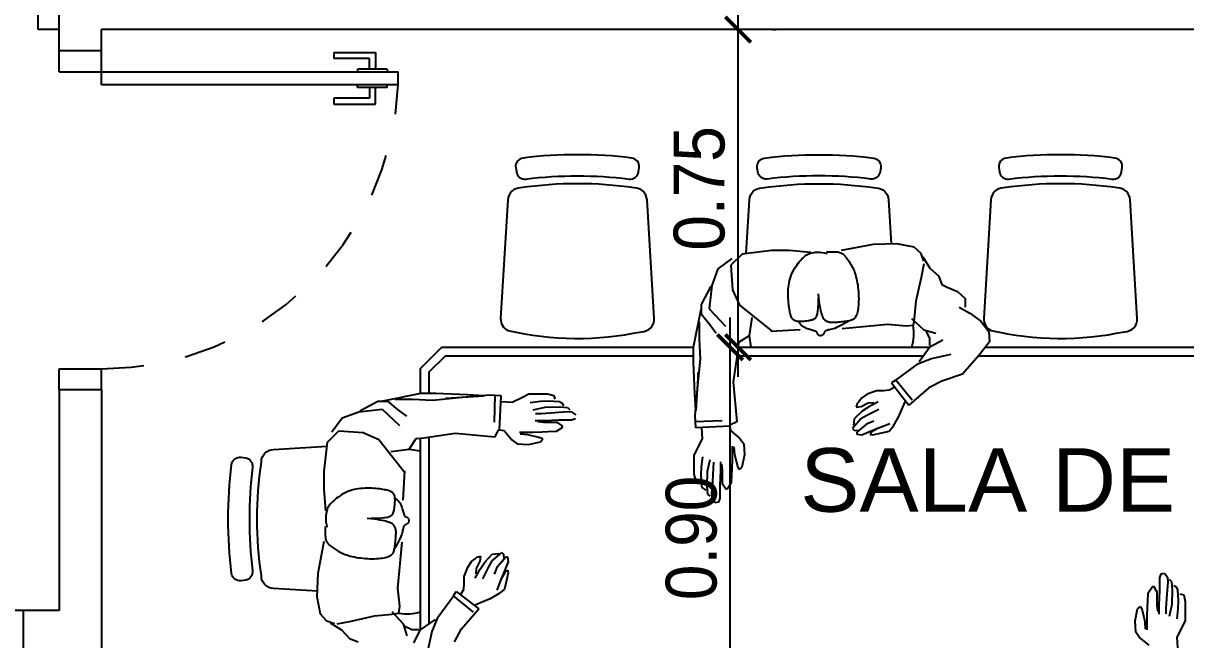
# Model space of a CAD drawing. Header units: millimetres. Extents: x 7034 to 7235, y -465 to -380.
# Drawn here: x 7111.544 to 7114.288, y -389.486 to -388.032 of the extents above; entities that cross this region are included whole.
import ezdxf

# ---------------------------------------------------------------- set-up
doc = ezdxf.new("R2010")
doc.units = ezdxf.units.MM
doc.header["$LTSCALE"] = 0.005
doc.linetypes.add('CONTINUO', pattern=[0])
doc.linetypes.add('DASHED', pattern=[19.05, 12.7, -6.35])
doc.layers.get('0').update_dxf_attribs({"linetype": 'CONTINUO'})
doc.layers.get('DEFPOINTS').update_dxf_attribs({"linetype": 'CONTINUO', "lineweight": 15})
for name, color, linetype in [('- COTAS', 12, 'Continuous'), ('ARQ-PEITORIAL', 4, 'Continuous'), ('ARQ_ESQUADRIA', 5, 'Continuous'), ('ARQ_JANELAALTA', 150, 'DASHED'), ('ARQ_MOBILIARIO 2', 252, 'Continuous'), ('ARQ_TXT_AMBIENTE', 3, 'Continuous')]:
    doc.layers.add(name, color=color, linetype=linetype)
doc.layers.add('0-LAYOUT', color=250, linetype='Continuous', lineweight=25)
doc.styles.add('ARQ', font='arial.ttf', dxfattribs={"width": 0.9})
doc.styles.get("Standard").update_dxf_attribs({"font": 'arial.ttf'})
doc.dimstyles.new('1-50', dxfattribs={"dimtxt": 0.12, "dimasz": 0.06, "dimexe": 0.09, "dimexo": 0.1, "dimgap": 0.03, "dimtad": 1, "dimzin": 0, "dimdsep": 46, "dimtxsty": 'ARQ', "dimblk": 'ARCHTICK', "dimcen": 0, "dimdle": 0.07, "dimclrd": 1, "dimclre": 1, "dimclrt": 7, "dimadec": 0, "dimazin": 0, "dimtm": 1e-09, "dimtfac": 1, "dimtofl": 0, "dimtmove": 2, "dimatfit": 3, "dimldrblk": 'ARCHTICK', "dimfxl": 1, "dimtolj": 1, "dimtzin": 0, "dimlwd": -1, "dimlwe": -1, "dimarcsym": 0})

# ---------------------------------------------------------------- blocks, each defined once
blk = doc.blocks.new('_ArchTick')
at = {"color": 0, "linetype": 'ByBlock', "const_width": 0.15}
blk.add_lwpolyline([(-0.5, -0.5), (0.5, 0.5)], dxfattribs=at)
blk = doc.blocks.new('*D201')
at = {"layer": '- COTAS', "color": 1, "transparency": 16777216}
for p, q in [((7113.2126, -389.7661), (7113.2126, -388.7261)), ((7113.2262, -388.7961), (7113.3026, -388.7961)), ((7113.1458, -389.6961), (7113.1226, -389.6961))]:
    blk.add_line(p, q, dxfattribs=at)
at = {"layer": 'DEFPOINTS', "color": 0, "transparency": 16777216}
for p in [(7113.1262, -388.7961), (7113.2126, -388.7961), (7113.2458, -389.6961)]:
    blk.add_point(p, dxfattribs=at)
at = {"layer": '- COTAS', "color": 1, "transparency": 16777216, "xscale": 0.06, "yscale": 0.06, "zscale": 0.06}
for p, rotation in [((7113.2126, -388.7961), 90), ((7113.2126, -389.6961), 270)]:
    blk.add_blockref('_ArchTick', p, dxfattribs=dict(at, rotation=rotation))
at = {"layer": '- COTAS', "color": 7, "transparency": 16777216, "insert": (7113.1214, -389.2461), "char_height": 0.12, "attachment_point": 5, "rotation": 90, "style": 'ARQ'}
blk.add_mtext('\\A1;0.90', dxfattribs=at)
blk = doc.blocks.new('*D202')
at = {"layer": '- COTAS', "color": 1, "transparency": 16777216}
for p, q in [((7113.2314, -388.8661), (7113.2314, -387.9769)), ((7113.3126, -388.0469), (7113.3214, -388.0469)), ((7113.2259, -388.7961), (7113.3214, -388.7961))]:
    blk.add_line(p, q, dxfattribs=at)
at = {"layer": 'DEFPOINTS', "color": 0, "transparency": 16777216}
for p in [(7113.2126, -388.0469), (7113.2314, -388.0469), (7113.1259, -388.7961)]:
    blk.add_point(p, dxfattribs=at)
at = {"layer": '- COTAS', "color": 1, "transparency": 16777216, "xscale": 0.06, "yscale": 0.06, "zscale": 0.06}
for p, rotation in [((7113.2314, -388.0469), 90), ((7113.2314, -388.7961), 270)]:
    blk.add_blockref('_ArchTick', p, dxfattribs=dict(at, rotation=rotation))
at = {"layer": '- COTAS', "color": 7, "transparency": 16777216, "insert": (7113.1401, -388.4215), "char_height": 0.12, "attachment_point": 5, "rotation": 90, "style": 'ARQ'}
blk.add_mtext('\\A1;0.75', dxfattribs=at)
blk = doc.blocks.new('A$C133811AD')
at = {"layer": 'ARQ_ESQUADRIA'}
for p, q in [((0.7313, 1.4007), (0.7013, 1.4007)), ((0.7013, 0.7007), (0.7013, 1.4007)), ((0.7313, 1.4007), (0.7313, 0.7007)), ((0.6943, 1.3747), (0.6943, 1.3047)), ((0.6943, 1.3747), (0.7013, 1.3747)), ((0.7383, 1.3747), (0.7313, 1.3747)), ((0.7383, 1.3747), (0.7383, 1.3047)), ((0.6553, 1.3467), (0.6943, 1.3467)), ((0.6553, 1.2487), (0.6553, 1.3467)), ((0.7773, 1.3467), (0.7383, 1.3467)), ((0.7773, 1.2487), (0.7773, 1.3467)), ((0.6943, 1.3327), (0.6693, 1.3327)), ((0.6693, 1.3327), (0.6693, 1.2627)), ((0.7383, 1.3327), (0.7633, 1.3327)), ((0.7633, 1.3327), (0.7633, 1.2627)), ((0.6943, 1.3047), (0.7013, 1.3047)), ((0.7383, 1.3047), (0.7313, 1.3047)), ((0.6693, 1.2627), (0.6693, 1.2627)), ((0.6693, 1.2627), (0.6693, 1.2487)), ((0.7633, 1.2627), (0.7633, 1.2487)), ((0.7633, 1.2627), (0.7633, 1.2627)), ((0.6553, 1.2487), (0.6693, 1.2487)), ((0.7633, 1.2487), (0.7773, 1.2487)), ((0.7013, 0.7007), (0.6513, 0.7007)), ((0.7013, 0.6007), (0.7013, 0.7007)), ((0.7313, 0.7007), (0.7013, 0.7007)), ((1.4013, 0.6007), (1.4013, 0.7007)), ((1.4513, 0.7007), (1.4013, 0.7007)), ((0.7013, 0.6007), (0.6513, 0.6007)), ((1.4513, 0.6007), (1.4013, 0.6007))]:
    blk.add_line(p, q, dxfattribs=at)
at = {"layer": 'ARQ_JANELAALTA'}
blk.add_arc((0.7007, 0.7007), 0.7007, 0, 87.4911, dxfattribs=at)

msp = doc.modelspace()

# ---------------------------------------------------------------- linework, layer by layer
at = {"layer": '0-LAYOUT', "linetype": 'ByBlock'}
for points in [[(7112.8522, -388.3919, -0.030867), (7112.9741, -388.3994, 0.408428), (7112.9964, -388.3824), (7112.9978, -388.3725, 0.419966), (7112.9805, -388.3498, 0.030916), (7112.8522, -388.3419, 0.030916), (7112.7239, -388.3498, 0.419966), (7112.7065, -388.3725), (7112.708, -388.3824, 0.408428), (7112.7302, -388.3994, -0.030867)], [(7113.4222, -388.3919, 0.030867), (7113.3003, -388.3994, -0.408428), (7113.278, -388.3824), (7113.2766, -388.3725, -0.419966), (7113.2939, -388.3498, -0.030916), (7113.4222, -388.3419, -0.030916), (7113.5506, -388.3498, -0.419966), (7113.5679, -388.3725), (7113.5665, -388.3824, -0.408428), (7113.5442, -388.3994, 0.030867)], [(7113.9923, -388.3919, -0.030867), (7114.1143, -388.3994, 0.408428), (7114.1365, -388.3824), (7114.138, -388.3725, 0.419966), (7114.1206, -388.3498, 0.030916), (7113.9923, -388.3419, 0.030916), (7113.864, -388.3498, 0.419966), (7113.8467, -388.3725), (7113.8481, -388.3824, 0.408428), (7113.8704, -388.3994, -0.030867)], [(7112.7179, -388.4201, 0.399285), (7112.688, -388.4486), (7112.671, -388.728, 0.305593), (7112.6883, -388.7567, 0.109362), (7113.0033, -388.7595, 0.429301), (7113.0333, -388.728), (7113.0164, -388.4486, 0.399285), (7112.9864, -388.4201, 0.071734)], [(7113.8581, -388.4201, 0.399285), (7113.8281, -388.4486), (7113.8112, -388.728, 0.305593), (7113.8285, -388.7567, 0.109362), (7114.1435, -388.7595, 0.429301), (7114.1735, -388.728), (7114.1565, -388.4486, 0.399285), (7114.1266, -388.4201, 0.071734)], [(7112.078, -389.2014, 0.030867), (7112.0855, -389.3233, -0.408428), (7112.0685, -389.3456), (7112.0586, -389.347, -0.419966), (7112.0359, -389.3297, -0.030916), (7112.028, -389.2014, -0.030916), (7112.0359, -389.0731, -0.419966), (7112.0586, -389.0557), (7112.0685, -389.0572, -0.408428), (7112.0855, -389.0794, 0.030867)]]:
    msp.add_lwpolyline(points, format="xyb", close=True, dxfattribs=at)
for points in [[(7113.2504, -388.5753), (7113.258, -388.4486, -0.399285), (7113.288, -388.4201, -0.071734), (7113.5565, -388.4201, -0.399285), (7113.5865, -388.4486), (7113.5928, -388.5526)], [(7112.2387, -389.3719), (7112.1347, -389.3656, -0.399285), (7112.1062, -389.3356, -0.071734), (7112.1062, -389.0671, -0.399285), (7112.1347, -389.0372), (7112.2614, -389.0295)]]:
    msp.add_lwpolyline(points, format="xyb", dxfattribs=at)
for points in [[(7112.4822, -388.9056), (7112.4822, -388.8461), (7112.5322, -388.7961), (7113.1265, -388.7961)], [(7112.5024, -388.9053), (7112.5022, -388.8544), (7112.5405, -388.8161), (7113.1262, -388.8161)], [(7113.2288, -388.8161), (7113.6693, -388.8161)], [(7113.2314, -388.7961), (7113.6834, -388.7961)], [(7113.7989, -388.8161), (7114.9241, -388.8161)], [(7113.815, -388.7961), (7114.9157, -388.7961)], [(7112.5022, -389.4485), (7112.5022, -389.0079)], [(7112.4822, -389.4625), (7112.4822, -389.0105)]]:
    msp.add_lwpolyline(points, dxfattribs=at)
at = {"layer": 'ARQ-PEITORIAL'}
for p, q in [((7111.6293, -388.0969), (7111.6293, -387.9469)), ((7115.4993, -388.0469), (7111.7293, -388.0469)), ((7111.7293, -388.0969), (7111.7293, -388.0469)), ((7111.7293, -388.0969), (7111.6293, -388.0969)), ((7111.6293, -388.8969), (7111.6293, -389.4169)), ((7111.7293, -388.8969), (7111.6293, -388.8969)), ((7111.7293, -388.8969), (7111.7293, -390.5469)), ((7111.6293, -389.4169), (7111.4943, -389.4169)), ((7111.6293, -389.4169), (7111.5443, -389.4169)), ((7111.5443, -389.4169), (7111.5443, -389.5169))]:
    msp.add_line(p, q, dxfattribs=at)
at = {"layer": 'ARQ_MOBILIARIO 2', "linetype": 'Continuous'}
for p, q in [((7113.3105, -388.5682), (7113.241, -388.5764)), ((7113.3516, -388.5682), (7113.3105, -388.5682)), ((7113.4027, -388.5725), (7113.3516, -388.5682)), ((7113.5503, -388.5541), (7113.4746, -388.5683)), ((7113.6059, -388.5521), (7113.5503, -388.5541)), ((7113.6467, -388.5601), (7113.6059, -388.5521)), ((7113.6633, -388.5747), (7113.6467, -388.5601)), ((7113.2165, -388.5866), (7113.1837, -388.6112)), ((7113.241, -388.5764), (7113.2144, -388.6029)), ((7113.3734, -388.5978), (7113.3764, -388.5942)), ((7113.3764, -388.5942), (7113.3793, -388.5908)), ((7113.3793, -388.5908), (7113.3821, -388.5878)), ((7113.3821, -388.5878), (7113.3846, -388.5852)), ((7113.3846, -388.5852), (7113.387, -388.5829)), ((7113.387, -388.5829), (7113.3894, -388.5809)), ((7113.3894, -388.5809), (7113.3917, -388.5792)), ((7113.3917, -388.5792), (7113.3941, -388.5778)), ((7113.3941, -388.5778), (7113.3967, -388.5765)), ((7113.3967, -388.5765), (7113.3995, -388.5754)), ((7113.3995, -388.5754), (7113.4025, -388.5744)), ((7113.4025, -388.5744), (7113.406, -388.5735)), ((7113.406, -388.5735), (7113.4098, -388.5728)), ((7113.4098, -388.5728), (7113.414, -388.5722)), ((7113.414, -388.5722), (7113.4186, -388.572)), ((7113.4186, -388.572), (7113.4237, -388.5721)), ((7113.4237, -388.5721), (7113.4291, -388.5726)), ((7113.4291, -388.5726), (7113.4351, -388.5735)), ((7113.4351, -388.5735), (7113.4414, -388.575)), ((7113.4397, -388.571), (7113.4448, -388.571)), ((7113.4448, -388.571), (7113.4494, -388.571)), ((7113.4494, -388.571), (7113.4536, -388.571)), ((7113.4536, -388.571), (7113.4575, -388.571)), ((7113.4575, -388.571), (7113.4609, -388.5711)), ((7113.4609, -388.5711), (7113.464, -388.5713)), ((7113.464, -388.5713), (7113.4668, -388.5715)), ((7113.4668, -388.5715), (7113.4693, -388.5719)), ((7113.4693, -388.5719), (7113.4716, -388.5725)), ((7113.4716, -388.5725), (7113.4736, -388.5732)), ((7113.4736, -388.5732), (7113.4754, -388.574)), ((7113.4754, -388.574), (7113.4771, -388.575)), ((7113.4771, -388.575), (7113.4786, -388.5762)), ((7113.4786, -388.5762), (7113.4801, -388.5774)), ((7113.4801, -388.5774), (7113.4815, -388.5788)), ((7113.4815, -388.5788), (7113.4829, -388.5803)), ((7113.4829, -388.5803), (7113.4843, -388.582)), ((7113.4843, -388.582), (7113.4858, -388.5837)), ((7113.4858, -388.5837), (7113.4873, -388.5856)), ((7113.4873, -388.5856), (7113.4888, -388.5876)), ((7113.4888, -388.5876), (7113.4903, -388.5897)), ((7113.4903, -388.5897), (7113.4919, -388.5919)), ((7113.4919, -388.5919), (7113.4935, -388.5942)), ((7113.4935, -388.5942), (7113.495, -388.5967)), ((7113.495, -388.5967), (7113.4966, -388.5992)), ((7113.6695, -388.5929), (7113.6633, -388.5747)), ((7113.6674, -388.5829), (7113.6836, -388.6095)), ((7113.1837, -388.6112), (7113.1691, -388.6502)), ((7113.2144, -388.6029), (7113.2182, -388.6605)), ((7113.3555, -388.629), (7113.3574, -388.6242)), ((7113.3574, -388.6242), (7113.3595, -388.6194)), ((7113.3595, -388.6194), (7113.3619, -388.6148)), ((7113.3619, -388.6148), (7113.3646, -388.6103)), ((7113.3646, -388.6103), (7113.3674, -388.6059)), ((7113.3674, -388.6059), (7113.3704, -388.6018)), ((7113.3704, -388.6018), (7113.3734, -388.5978)), ((7113.4966, -388.5992), (7113.4982, -388.6018)), ((7113.4982, -388.6018), (7113.4997, -388.6046)), ((7113.4997, -388.6046), (7113.5013, -388.6076)), ((7113.5013, -388.6076), (7113.5028, -388.6108)), ((7113.5028, -388.6108), (7113.5043, -388.6141)), ((7113.5043, -388.6141), (7113.5057, -388.6177)), ((7113.5057, -388.6177), (7113.5071, -388.6216)), ((7113.5071, -388.6216), (7113.5084, -388.6257)), ((7113.6695, -388.5992), (7113.6632, -388.632)), ((7113.6836, -388.6095), (7113.704, -388.628)), ((7113.1691, -388.6502), (7113.1629, -388.7055)), ((7113.3503, -388.6542), (7113.3509, -388.649)), ((7113.3509, -388.649), (7113.3517, -388.6439)), ((7113.3517, -388.6439), (7113.3527, -388.6389)), ((7113.3527, -388.6389), (7113.354, -388.6339)), ((7113.354, -388.6339), (7113.3555, -388.629)), ((7113.5084, -388.6257), (7113.5096, -388.6301)), ((7113.5096, -388.6301), (7113.5107, -388.6348)), ((7113.5107, -388.6348), (7113.5118, -388.6396)), ((7113.5118, -388.6396), (7113.5127, -388.6446)), ((7113.5127, -388.6446), (7113.5136, -388.6497)), ((7113.5136, -388.6497), (7113.5143, -388.655)), ((7113.6632, -388.632), (7113.6507, -388.6873)), ((7113.704, -388.628), (7113.7123, -388.6485)), ((7113.7123, -388.6485), (7113.7247, -388.6545)), ((7113.1671, -388.6522), (7113.1446, -388.6952)), ((7113.2182, -388.6605), (7113.2347, -388.6973)), ((7113.3496, -388.6701), (7113.3497, -388.6648)), ((7113.3497, -388.6754), (7113.3496, -388.6701)), ((7113.3497, -388.6648), (7113.3499, -388.6595)), ((7113.3499, -388.6806), (7113.3497, -388.6754)), ((7113.3499, -388.6595), (7113.3503, -388.6542)), ((7113.4206, -388.6794), (7113.4201, -388.6927)), ((7113.422, -388.6788), (7113.4213, -388.6699)), ((7113.4229, -388.6867), (7113.422, -388.6788)), ((7113.5143, -388.655), (7113.5149, -388.6603)), ((7113.5149, -388.6603), (7113.5154, -388.6657)), ((7113.5154, -388.6657), (7113.5157, -388.6711)), ((7113.5157, -388.6711), (7113.5159, -388.6765)), ((7113.5159, -388.6765), (7113.516, -388.6818)), ((7113.7247, -388.6545), (7113.7492, -388.6648)), ((7113.7492, -388.6648), (7113.7675, -388.6813)), ((7113.1265, -388.7962), (7113.1446, -388.7065)), ((7113.1446, -388.6952), (7113.1446, -388.7177)), ((7113.1629, -388.7055), (7113.2019, -388.7465)), ((7113.2347, -388.6973), (7113.3124, -388.7589)), ((7113.3502, -388.6856), (7113.3499, -388.6806)), ((7113.3506, -388.6905), (7113.3502, -388.6856)), ((7113.351, -388.6952), (7113.3506, -388.6905)), ((7113.3515, -388.6995), (7113.351, -388.6952)), ((7113.352, -388.7035), (7113.3515, -388.6995)), ((7113.3525, -388.7072), (7113.352, -388.7035)), ((7113.4194, -388.7033), (7113.4186, -388.7114)), ((7113.4201, -388.6927), (7113.4194, -388.7033)), ((7113.4237, -388.6937), (7113.4229, -388.6867)), ((7113.4247, -388.6998), (7113.4237, -388.6937)), ((7113.4257, -388.7051), (7113.4247, -388.6998)), ((7113.4267, -388.7097), (7113.4257, -388.7051)), ((7113.5145, -388.7056), (7113.5138, -388.7096)), ((7113.515, -388.7014), (7113.5145, -388.7056)), ((7113.5154, -388.6969), (7113.515, -388.7014)), ((7113.5158, -388.6921), (7113.5154, -388.6969)), ((7113.5159, -388.687), (7113.5158, -388.6921)), ((7113.516, -388.6818), (7113.5159, -388.687)), ((7113.6507, -388.6873), (7113.6466, -388.7283)), ((7113.7534, -388.7018), (7113.7779, -388.7161)), ((7113.7675, -388.6813), (7113.7675, -388.7018)), ((7113.1446, -388.7177), (7113.1649, -388.7423)), ((7113.2634, -388.7261), (7113.2572, -388.7691)), ((7113.3531, -388.7107), (7113.3525, -388.7072)), ((7113.3537, -388.7138), (7113.3531, -388.7107)), ((7113.3544, -388.7167), (7113.3537, -388.7138)), ((7113.3551, -388.7193), (7113.3544, -388.7167)), ((7113.3559, -388.7217), (7113.3551, -388.7193)), ((7113.3568, -388.7239), (7113.3559, -388.7217)), ((7113.3577, -388.726), (7113.3568, -388.7239)), ((7113.3587, -388.7278), (7113.3577, -388.726)), ((7113.3599, -388.7295), (7113.3587, -388.7278)), ((7113.3612, -388.731), (7113.3599, -388.7295)), ((7113.3627, -388.7322), (7113.3612, -388.731)), ((7113.3644, -388.7333), (7113.3627, -388.7322)), ((7113.3664, -388.7342), (7113.3644, -388.7333)), ((7113.3687, -388.7348), (7113.3664, -388.7342)), ((7113.3961, -388.7342), (7113.3931, -388.7345)), ((7113.3989, -388.7337), (7113.3961, -388.7342)), ((7113.4016, -388.7333), (7113.3989, -388.7337)), ((7113.4041, -388.7327), (7113.4016, -388.7333)), ((7113.4064, -388.732), (7113.4041, -388.7327)), ((7113.4086, -388.7311), (7113.4064, -388.732)), ((7113.4105, -388.7301), (7113.4086, -388.7311)), ((7113.4123, -388.7288), (7113.4105, -388.7301)), ((7113.4139, -388.7273), (7113.4123, -388.7288)), ((7113.4153, -388.7251), (7113.4139, -388.7273)), ((7113.4166, -388.722), (7113.4153, -388.7251)), ((7113.4176, -388.7175), (7113.4166, -388.722)), ((7113.4186, -388.7114), (7113.4176, -388.7175)), ((7113.4277, -388.7137), (7113.4267, -388.7097)), ((7113.4286, -388.7171), (7113.4277, -388.7137)), ((7113.4295, -388.7201), (7113.4286, -388.7171)), ((7113.4304, -388.7226), (7113.4295, -388.7201)), ((7113.4312, -388.7247), (7113.4304, -388.7226)), ((7113.4321, -388.7266), (7113.4312, -388.7247)), ((7113.4329, -388.7281), (7113.4321, -388.7266)), ((7113.4338, -388.7295), (7113.4329, -388.7281)), ((7113.4348, -388.7307), (7113.4338, -388.7295)), ((7113.4359, -388.7318), (7113.4348, -388.7307)), ((7113.437, -388.7328), (7113.4359, -388.7318)), ((7113.4383, -388.7337), (7113.437, -388.7328)), ((7113.4396, -388.7345), (7113.4383, -388.7337)), ((7113.4945, -388.7339), (7113.4917, -388.7345)), ((7113.4969, -388.7334), (7113.4945, -388.7339)), ((7113.4991, -388.7327), (7113.4969, -388.7334)), ((7113.5011, -388.7319), (7113.4991, -388.7327)), ((7113.5029, -388.7309), (7113.5011, -388.7319)), ((7113.5046, -388.7297), (7113.5029, -388.7309)), ((7113.5061, -388.7283), (7113.5046, -388.7297)), ((7113.5075, -388.7265), (7113.5061, -388.7283)), ((7113.5087, -388.7245), (7113.5075, -388.7265)), ((7113.51, -388.7222), (7113.5087, -388.7245)), ((7113.5111, -388.7195), (7113.51, -388.7222)), ((7113.5121, -388.7165), (7113.5111, -388.7195)), ((7113.513, -388.7132), (7113.5121, -388.7165)), ((7113.5138, -388.7096), (7113.513, -388.7132)), ((7113.6404, -388.7283), (7113.6694, -388.7551)), ((7113.6466, -388.7283), (7113.6445, -388.7448)), ((7113.7779, -388.7161), (7113.8045, -388.7346)), ((7113.1404, -388.7773), (7113.1404, -388.7362)), ((7113.1649, -388.7423), (7113.1794, -388.7628)), ((7113.3781, -388.7549), (7113.3086, -388.7589)), ((7113.3712, -388.7353), (7113.3687, -388.7348)), ((7113.3741, -388.7355), (7113.3712, -388.7353)), ((7113.3771, -388.7356), (7113.3741, -388.7355)), ((7113.3771, -388.7404), (7113.3747, -388.7371)), ((7113.3802, -388.7356), (7113.3771, -388.7356)), ((7113.3797, -388.7432), (7113.3771, -388.7404)), ((7113.3822, -388.7456), (7113.3797, -388.7432)), ((7113.3835, -388.7354), (7113.3802, -388.7356)), ((7113.3848, -388.7475), (7113.3822, -388.7456)), ((7113.3867, -388.7352), (7113.3835, -388.7354)), ((7113.3874, -388.7492), (7113.3848, -388.7475)), ((7113.3899, -388.7349), (7113.3867, -388.7352)), ((7113.3901, -388.7505), (7113.3874, -388.7492)), ((7113.3931, -388.7345), (7113.3899, -388.7349)), ((7113.3927, -388.7517), (7113.3901, -388.7505)), ((7113.3954, -388.7527), (7113.3927, -388.7517)), ((7113.3981, -388.7536), (7113.3954, -388.7527)), ((7113.4007, -388.7545), (7113.3981, -388.7536)), ((7113.4032, -388.7552), (7113.4007, -388.7545)), ((7113.4057, -388.7559), (7113.4032, -388.7552)), ((7113.4079, -388.7565), (7113.4057, -388.7559)), ((7113.41, -388.7571), (7113.4079, -388.7565)), ((7113.4119, -388.7577), (7113.41, -388.7571)), ((7113.4135, -388.7582), (7113.4119, -388.7577)), ((7113.4147, -388.7587), (7113.4135, -388.7582)), ((7113.4157, -388.7592), (7113.4147, -388.7587)), ((7113.4165, -388.7596), (7113.4157, -388.7592)), ((7113.4171, -388.7601), (7113.4165, -388.7596)), ((7113.4175, -388.7607), (7113.4171, -388.7601)), ((7113.4179, -388.7612), (7113.4175, -388.7607)), ((7113.4182, -388.7619), (7113.4179, -388.7612)), ((7113.4347, -388.7614), (7113.4343, -388.7621)), ((7113.4351, -388.7607), (7113.4347, -388.7614)), ((7113.4356, -388.76), (7113.4351, -388.7607)), ((7113.4361, -388.7594), (7113.4356, -388.76)), ((7113.4366, -388.7589), (7113.4361, -388.7594)), ((7113.4372, -388.7584), (7113.4366, -388.7589)), ((7113.4378, -388.7579), (7113.4372, -388.7584)), ((7113.4384, -388.7574), (7113.4378, -388.7579)), ((7113.4392, -388.7571), (7113.4384, -388.7574)), ((7113.44, -388.7567), (7113.4392, -388.7571)), ((7113.441, -388.7353), (7113.4396, -388.7345)), ((7113.441, -388.7564), (7113.44, -388.7567)), ((7113.4425, -388.736), (7113.441, -388.7353)), ((7113.4421, -388.756), (7113.441, -388.7564)), ((7113.4435, -388.7557), (7113.4421, -388.756)), ((7113.4441, -388.7366), (7113.4425, -388.736)), ((7113.4451, -388.7553), (7113.4435, -388.7557)), ((7113.4457, -388.7371), (7113.4441, -388.7366)), ((7113.4471, -388.7548), (7113.4451, -388.7553)), ((7113.4474, -388.7375), (7113.4457, -388.7371)), ((7113.4494, -388.7543), (7113.4471, -388.7548)), ((7113.4492, -388.7378), (7113.4474, -388.7375)), ((7113.451, -388.738), (7113.4492, -388.7378)), ((7113.4522, -388.7537), (7113.4494, -388.7543)), ((7113.453, -388.7381), (7113.451, -388.738)), ((7113.4554, -388.7528), (7113.4522, -388.7537)), ((7113.4551, -388.7381), (7113.453, -388.7381)), ((7113.4573, -388.7381), (7113.4551, -388.7381)), ((7113.4593, -388.7516), (7113.4554, -388.7528)), ((7113.4597, -388.7379), (7113.4573, -388.7381)), ((7113.4639, -388.75), (7113.4593, -388.7516)), ((7113.4624, -388.7378), (7113.4597, -388.7379)), ((7113.4652, -388.7375), (7113.4624, -388.7378)), ((7113.4692, -388.7476), (7113.4639, -388.75)), ((7113.4684, -388.7373), (7113.4652, -388.7375)), ((7113.4717, -388.737), (7113.4684, -388.7373)), ((7113.4755, -388.7445), (7113.4692, -388.7476)), ((7113.4751, -388.7366), (7113.4717, -388.737)), ((7113.4786, -388.7362), (7113.4751, -388.7366)), ((7113.4827, -388.7405), (7113.4755, -388.7445)), ((7113.5851, -388.7425), (7113.4766, -388.7527)), ((7113.4821, -388.7358), (7113.4786, -388.7362)), ((7113.4855, -388.7354), (7113.4821, -388.7358)), ((7113.4911, -388.7355), (7113.4827, -388.7405)), ((7113.4887, -388.7349), (7113.4855, -388.7354)), ((7113.4917, -388.7345), (7113.4887, -388.7349)), ((7113.6283, -388.7468), (7113.5851, -388.7425)), ((7113.6445, -388.7448), (7113.6283, -388.7468)), ((7113.6694, -388.7551), (7113.698, -388.7631)), ((7113.6835, -388.7754), (7113.6752, -388.7571)), ((7113.8045, -388.7346), (7113.8228, -388.7592)), ((7113.8228, -388.7592), (7113.8248, -388.7837)), ((7113.1424, -388.8243), (7113.1404, -388.7773)), ((7113.2326, -388.7854), (7113.2305, -388.8039)), ((7113.2572, -388.7691), (7113.2326, -388.7854)), ((7113.2572, -388.7691), (7113.2616, -388.7961)), ((7113.4185, -388.7626), (7113.4182, -388.7619)), ((7113.4188, -388.7633), (7113.4185, -388.7626)), ((7113.4191, -388.7642), (7113.4188, -388.7633)), ((7113.4195, -388.765), (7113.4191, -388.7642)), ((7113.4199, -388.7658), (7113.4195, -388.765)), ((7113.4204, -388.7666), (7113.4199, -388.7658)), ((7113.421, -388.7674), (7113.4204, -388.7666)), ((7113.4217, -388.768), (7113.421, -388.7674)), ((7113.4225, -388.7685), (7113.4217, -388.768)), ((7113.4234, -388.7689), (7113.4225, -388.7685)), ((7113.4244, -388.7691), (7113.4234, -388.7689)), ((7113.4254, -388.7692), (7113.4244, -388.7691)), ((7113.4264, -388.7691), (7113.4254, -388.7692)), ((7113.4275, -388.769), (7113.4264, -388.7691)), ((7113.4285, -388.7687), (7113.4275, -388.769)), ((7113.4295, -388.7683), (7113.4285, -388.7687)), ((7113.4303, -388.7678), (7113.4295, -388.7683)), ((7113.4311, -388.7672), (7113.4303, -388.7678)), ((7113.4317, -388.7666), (7113.4311, -388.7672)), ((7113.4322, -388.7659), (7113.4317, -388.7666)), ((7113.4327, -388.7651), (7113.4322, -388.7659)), ((7113.4331, -388.7644), (7113.4327, -388.7651)), ((7113.4335, -388.7636), (7113.4331, -388.7644)), ((7113.4339, -388.7628), (7113.4335, -388.7636)), ((7113.4343, -388.7621), (7113.4339, -388.7628)), ((7113.6835, -388.7919), (7113.6835, -388.7754)), ((7113.7143, -388.7796), (7113.6835, -388.7959)), ((7113.8248, -388.7837), (7113.8003, -388.8145)), ((7113.2305, -388.8039), (7113.2201, -388.8777)), ((7113.6835, -388.7959), (7113.659, -388.8309)), ((7113.6876, -388.8227), (7113.7346, -388.8124)), ((7113.8003, -388.8145), (7113.7612, -388.8595)), ((7113.1362, -388.8859), (7113.1424, -388.8243)), ((7113.6038, -388.8741), (7113.6569, -388.8349)), ((7113.6569, -388.8349), (7113.6876, -388.8227)), ((7113.7612, -388.8595), (7113.7121, -388.876)), ((7113.1299, -388.9575), (7113.1362, -388.8859)), ((7113.2201, -388.8777), (7113.2284, -388.972)), ((7113.5884, -388.8976), (7113.5743, -388.8991)), ((7113.5995, -388.891), (7113.5884, -388.8976)), ((7113.6036, -388.8739), (7113.5933, -388.8799)), ((7113.5933, -388.8799), (7113.6344, -388.9332)), ((7113.6423, -388.921), (7113.6036, -388.8739)), ((7113.6814, -388.8922), (7113.6344, -388.9332)), ((7113.7121, -388.876), (7113.6814, -388.8922)), ((7112.3383, -388.9462), (7112.3813, -388.9237)), ((7112.3813, -388.9237), (7112.4038, -388.9237)), ((7112.4823, -388.9056), (7112.3926, -388.9237)), ((7112.4038, -388.9237), (7112.4284, -388.944)), ((7112.4634, -388.9195), (7112.4223, -388.9195)), ((7112.5104, -388.9215), (7112.4634, -388.9195)), ((7112.572, -388.9153), (7112.5104, -388.9215)), ((7112.6436, -388.909), (7112.572, -388.9153)), ((7112.6723, -388.9111), (7112.6436, -388.909)), ((7112.6561, -388.9726), (7112.6581, -388.909)), ((7112.6685, -388.9907), (7112.6723, -388.9111)), ((7112.673, -388.9243), (7112.6979, -388.9258)), ((7112.6979, -388.9258), (7112.7206, -388.9145)), ((7112.7206, -388.9145), (7112.7372, -388.9061)), ((7112.7372, -388.9061), (7112.7817, -388.9061)), ((7112.741, -388.9265), (7112.7652, -388.9234)), ((7112.7652, -388.9234), (7112.784, -388.9227)), ((7112.7817, -388.9061), (7112.7968, -388.9098)), ((7112.784, -388.9227), (7112.8097, -388.9242)), ((7112.7968, -388.9098), (7112.7991, -388.9189)), ((7112.8097, -388.9242), (7112.815, -388.9272)), ((7113.5165, -388.925), (7113.5121, -388.9287)), ((7113.5225, -388.9161), (7113.5165, -388.925)), ((7113.5358, -388.9072), (7113.5225, -388.9161)), ((7113.558, -388.8991), (7113.5358, -388.9072)), ((7113.5617, -388.9251), (7113.5402, -388.9369)), ((7113.5743, -388.8991), (7113.558, -388.8991)), ((7113.6203, -388.9376), (7113.6254, -388.9251)), ((7112.2973, -388.9628), (7112.3363, -388.9483)), ((7112.3363, -388.9483), (7112.3916, -388.942)), ((7112.3916, -388.942), (7112.4326, -388.981)), ((7112.4284, -388.944), (7112.4489, -388.9585)), ((7112.7478, -388.9439), (7112.7757, -388.9378)), ((7112.7674, -388.9529), (7112.7531, -388.9529)), ((7112.7991, -388.9507), (7112.7674, -388.9529)), ((7112.7757, -388.9378), (7112.8104, -388.937)), ((7112.8279, -388.9483), (7112.7991, -388.9507)), ((7112.8104, -388.937), (7112.8286, -388.9386)), ((7112.815, -388.9272), (7112.8195, -388.934)), ((7112.8399, -388.9491), (7112.8279, -388.9483)), ((7112.8286, -388.9386), (7112.8339, -388.9439)), ((7112.849, -388.9559), (7112.8399, -388.9491)), ((7113.524, -388.9472), (7113.5054, -388.965)), ((7113.5121, -388.9287), (7113.5099, -388.9376)), ((7113.5099, -388.9376), (7113.5217, -388.9361)), ((7113.5217, -388.9361), (7113.5387, -388.9273)), ((7113.5402, -388.9369), (7113.524, -388.9472)), ((7113.5632, -388.9428), (7113.535, -388.9569)), ((7113.5387, -388.9273), (7113.5514, -388.9265)), ((7113.6106, -388.9599), (7113.6203, -388.9376)), ((7112.2727, -388.9956), (7112.2973, -388.9628)), ((7112.7523, -388.9688), (7112.7742, -388.9688)), ((7112.7719, -388.9741), (7112.7584, -388.9718)), ((7112.7901, -388.9741), (7112.7719, -388.9741)), ((7112.7742, -388.9688), (7112.8075, -388.9672)), ((7112.8052, -388.974), (7112.7901, -388.9741)), ((7112.8181, -388.9823), (7112.8052, -388.974)), ((7112.8075, -388.9672), (7112.8384, -388.9672)), ((7112.8384, -388.9672), (7112.8475, -388.9642)), ((7113.132, -388.9862), (7113.1299, -388.9575)), ((7113.1935, -388.97), (7113.1299, -388.972)), ((7113.2284, -388.972), (7113.2121, -388.98)), ((7113.521, -388.965), (7113.5017, -388.9879)), ((7113.5054, -388.965), (7113.5039, -388.9806)), ((7113.5343, -388.9776), (7113.5113, -388.9968)), ((7113.535, -388.9569), (7113.521, -388.965)), ((7113.5521, -388.9702), (7113.5343, -388.9776)), ((7113.5898, -388.9769), (7113.561, -388.988)), ((7113.598, -388.9814), (7113.6106, -388.9599)), ((7112.2625, -389.0202), (7112.289, -388.9935)), ((7112.289, -388.9935), (7112.3466, -388.9973)), ((7112.3466, -388.9973), (7112.3834, -389.0139)), ((7112.49, -389.0097), (7112.5638, -388.9992)), ((7112.5638, -388.9992), (7112.6581, -389.0075)), ((7112.6581, -389.0075), (7112.6661, -388.9912)), ((7112.6685, -388.9907), (7112.6791, -388.9923)), ((7112.6791, -388.9923), (7112.6972, -389.0149)), ((7112.7153, -388.9967), (7112.7478, -388.9967)), ((7112.7349, -389.0028), (7112.7169, -389.0013)), ((7112.7614, -389.0088), (7112.7349, -389.0028)), ((7112.7478, -388.9967), (7112.769, -388.996)), ((7112.769, -388.996), (7112.7826, -388.9952)), ((7112.7826, -388.9952), (7112.8029, -388.9944)), ((7112.8029, -388.9944), (7112.815, -388.9862)), ((7112.815, -388.9862), (7112.8181, -388.9823)), ((7113.2116, -388.9824), (7113.132, -388.9862)), ((7113.1452, -388.9869), (7113.1467, -389.0118)), ((7113.2116, -388.9824), (7113.2131, -388.993)), ((7113.2131, -388.993), (7113.2358, -389.0111)), ((7113.5017, -388.9879), (7113.5053, -388.9916)), ((7113.5053, -388.9916), (7113.515, -388.9924)), ((7113.5113, -388.9968), (7113.5113, -389.0013)), ((7113.5113, -389.0013), (7113.5231, -389.0028)), ((7113.5231, -389.0028), (7113.5662, -388.985)), ((7113.5454, -388.9969), (7113.5432, -389.0021)), ((7113.5432, -389.0021), (7113.5491, -389.0028)), ((7113.561, -388.988), (7113.5454, -388.9969)), ((7113.5491, -389.0028), (7113.5876, -388.994)), ((7113.5876, -388.994), (7113.598, -388.9814)), ((7112.2543, -389.0896), (7112.2625, -389.0202)), ((7112.3834, -389.0139), (7112.445, -389.0916)), ((7112.4552, -389.0363), (7112.4714, -389.0117)), ((7112.4714, -389.0117), (7112.49, -389.0097)), ((7112.6972, -389.0149), (7112.71, -389.024)), ((7112.71, -389.024), (7112.7365, -389.0255)), ((7112.7365, -389.0255), (7112.7652, -389.0194)), ((7112.7705, -389.0126), (7112.7614, -389.0088)), ((7112.7652, -389.0194), (7112.7705, -389.0126)), ((7113.1353, -389.0345), (7113.127, -389.0511)), ((7113.1467, -389.0118), (7113.1353, -389.0345)), ((7113.2176, -389.0292), (7113.2176, -389.0617)), ((7113.2237, -389.0489), (7113.2222, -389.0308)), ((7113.2358, -389.0111), (7113.2448, -389.0239)), ((7113.2448, -389.0239), (7113.2463, -389.0504)), ((7112.4122, -389.0425), (7112.4552, -389.0363)), ((7112.4552, -389.0363), (7112.4822, -389.0408)), ((7113.127, -389.0511), (7113.1269, -389.0956)), ((7113.1474, -389.0549), (7113.1443, -389.0791)), ((7113.1648, -389.0617), (7113.1587, -389.0896)), ((7113.2176, -389.0617), (7113.2169, -389.0829)), ((7113.2297, -389.0753), (7113.2237, -389.0489)), ((7113.2463, -389.0504), (7113.2403, -389.0791)), ((7112.2543, -389.1307), (7112.2543, -389.0896)), ((7112.441, -389.1572), (7112.445, -389.0878)), ((7113.1443, -389.0791), (7113.1436, -389.0979)), ((7113.1587, -389.0896), (7113.1579, -389.1243)), ((7113.1716, -389.113), (7113.1737, -389.0813)), ((7113.1737, -389.0813), (7113.1738, -389.067)), ((7113.1896, -389.0881), (7113.1881, -389.1214)), ((7113.1897, -389.0662), (7113.1896, -389.0881)), ((7113.1949, -389.0858), (7113.1927, -389.0723)), ((7113.1949, -389.104), (7113.1949, -389.0858)), ((7113.2169, -389.0829), (7113.216, -389.0965)), ((7113.2335, -389.0844), (7113.2297, -389.0753)), ((7113.2403, -389.0791), (7113.2335, -389.0844)), ((7113.1269, -389.0956), (7113.1307, -389.1107)), ((7113.1307, -389.1107), (7113.1398, -389.113)), ((7113.1436, -389.0979), (7113.1451, -389.1236)), ((7113.1692, -389.1418), (7113.1716, -389.113)), ((7113.1949, -389.1191), (7113.1949, -389.104)), ((7113.2153, -389.1168), (7113.207, -389.1289)), ((7113.216, -389.0965), (7113.2153, -389.1168)), ((7112.2586, -389.1819), (7112.2543, -389.1307)), ((7112.2964, -389.1437), (7112.292, -389.1465)), ((7112.3009, -389.141), (7112.2964, -389.1437)), ((7112.3055, -389.1386), (7112.3009, -389.141)), ((7112.3103, -389.1365), (7112.3055, -389.1386)), ((7112.3151, -389.1347), (7112.3103, -389.1365)), ((7112.32, -389.1331), (7112.3151, -389.1347)), ((7112.325, -389.1319), (7112.32, -389.1331)), ((7112.33, -389.1308), (7112.325, -389.1319)), ((7112.3351, -389.13), (7112.33, -389.1308)), ((7112.3403, -389.1295), (7112.3351, -389.13)), ((7112.3456, -389.1291), (7112.3403, -389.1295)), ((7112.3509, -389.1288), (7112.3456, -389.1291)), ((7112.3562, -389.1288), (7112.3509, -389.1288)), ((7112.3615, -389.1288), (7112.3562, -389.1288)), ((7112.3667, -389.129), (7112.3615, -389.1288)), ((7112.3717, -389.1293), (7112.3667, -389.129)), ((7112.3766, -389.1297), (7112.3717, -389.1293)), ((7112.3813, -389.1301), (7112.3766, -389.1297)), ((7112.3856, -389.1306), (7112.3813, -389.1301)), ((7112.3896, -389.1311), (7112.3856, -389.1306)), ((7112.3933, -389.1316), (7112.3896, -389.1311)), ((7112.3968, -389.1322), (7112.3933, -389.1316)), ((7112.3999, -389.1328), (7112.3968, -389.1322)), ((7112.4028, -389.1335), (7112.3999, -389.1328)), ((7112.4054, -389.1342), (7112.4028, -389.1335)), ((7112.4078, -389.135), (7112.4054, -389.1342)), ((7112.41, -389.1359), (7112.4078, -389.135)), ((7112.4121, -389.1368), (7112.41, -389.1359)), ((7112.4139, -389.1378), (7112.4121, -389.1368)), ((7112.4156, -389.139), (7112.4139, -389.1378)), ((7112.4171, -389.1403), (7112.4156, -389.139)), ((7112.4183, -389.1418), (7112.4171, -389.1403)), ((7112.4194, -389.1435), (7112.4183, -389.1418)), ((7112.4203, -389.1455), (7112.4194, -389.1435)), ((7112.4209, -389.1478), (7112.4203, -389.1455)), ((7113.1451, -389.1236), (7113.1481, -389.1289)), ((7113.1481, -389.1289), (7113.1549, -389.1334)), ((7113.1579, -389.1243), (7113.1594, -389.1425)), ((7113.1594, -389.1425), (7113.1647, -389.1478)), ((7113.1699, -389.1538), (7113.1692, -389.1418)), ((7113.1881, -389.1214), (7113.1881, -389.1523)), ((7113.2032, -389.132), (7113.1949, -389.1191)), ((7113.207, -389.1289), (7113.2032, -389.132)), ((7112.2653, -389.1708), (7112.2639, -389.1732)), ((7112.267, -389.1685), (7112.2653, -389.1708)), ((7112.269, -389.1662), (7112.267, -389.1685)), ((7112.2713, -389.1637), (7112.269, -389.1662)), ((7112.2739, -389.1612), (7112.2713, -389.1637)), ((7112.2769, -389.1584), (7112.2739, -389.1612)), ((7112.2803, -389.1555), (7112.2769, -389.1584)), ((7112.2839, -389.1525), (7112.2803, -389.1555)), ((7112.2879, -389.1495), (7112.2839, -389.1525)), ((7112.292, -389.1465), (7112.2879, -389.1495)), ((7112.4203, -389.1752), (7112.4206, -389.1722)), ((7112.4206, -389.1722), (7112.421, -389.1691)), ((7112.4214, -389.1504), (7112.4209, -389.1478)), ((7112.421, -389.1691), (7112.4213, -389.1658)), ((7112.4213, -389.1658), (7112.4215, -389.1626)), ((7112.4216, -389.1532), (7112.4214, -389.1504)), ((7112.4215, -389.1626), (7112.4217, -389.1594)), ((7112.4217, -389.1562), (7112.4216, -389.1532)), ((7112.4217, -389.1594), (7112.4217, -389.1562)), ((7112.4265, -389.1563), (7112.4232, -389.1538)), ((7112.4293, -389.1588), (7112.4265, -389.1563)), ((7112.4317, -389.1614), (7112.4293, -389.1588)), ((7112.4336, -389.1639), (7112.4317, -389.1614)), ((7112.4353, -389.1666), (7112.4336, -389.1639)), ((7112.4366, -389.1692), (7112.4353, -389.1666)), ((7112.4378, -389.1719), (7112.4366, -389.1692)), ((7112.4388, -389.1745), (7112.4378, -389.1719)), ((7113.1768, -389.1629), (7113.1699, -389.1538)), ((7113.1851, -389.1614), (7113.1768, -389.1629)), ((7113.1881, -389.1523), (7113.1851, -389.1614)), ((7112.2583, -389.1931), (7112.2581, -389.1978)), ((7112.2581, -389.1978), (7112.2582, -389.2028)), ((7112.2589, -389.1889), (7112.2583, -389.1931)), ((7112.2596, -389.1851), (7112.2589, -389.1889)), ((7112.2605, -389.1817), (7112.2596, -389.1851)), ((7112.2615, -389.1786), (7112.2605, -389.1817)), ((7112.2626, -389.1758), (7112.2615, -389.1786)), ((7112.2639, -389.1732), (7112.2626, -389.1758)), ((7112.3649, -389.2012), (7112.356, -389.2005)), ((7112.3655, -389.1998), (7112.3788, -389.1992)), ((7112.3788, -389.1992), (7112.3894, -389.1985)), ((7112.3894, -389.1985), (7112.3975, -389.1977)), ((7112.3975, -389.1977), (7112.4036, -389.1968)), ((7112.4036, -389.1968), (7112.4081, -389.1957)), ((7112.4081, -389.1957), (7112.4112, -389.1944)), ((7112.4112, -389.1944), (7112.4134, -389.193)), ((7112.4134, -389.193), (7112.4149, -389.1914)), ((7112.4149, -389.1914), (7112.4162, -389.1897)), ((7112.4162, -389.1897), (7112.4172, -389.1877)), ((7112.4172, -389.1877), (7112.4181, -389.1855)), ((7112.4181, -389.1855), (7112.4188, -389.1832)), ((7112.4188, -389.1832), (7112.4194, -389.1807)), ((7112.4194, -389.1807), (7112.4198, -389.178)), ((7112.4198, -389.178), (7112.4203, -389.1752)), ((7112.4397, -389.1772), (7112.4388, -389.1745)), ((7112.4405, -389.1798), (7112.4397, -389.1772)), ((7112.4413, -389.1824), (7112.4405, -389.1798)), ((7112.442, -389.1848), (7112.4413, -389.1824)), ((7112.4426, -389.1871), (7112.442, -389.1848)), ((7112.4432, -389.1892), (7112.4426, -389.1871)), ((7112.4438, -389.191), (7112.4432, -389.1892)), ((7112.4443, -389.1926), (7112.4438, -389.191)), ((7112.4448, -389.1939), (7112.4443, -389.1926)), ((7112.4453, -389.1949), (7112.4448, -389.1939)), ((7112.4457, -389.1956), (7112.4453, -389.1949)), ((7112.4462, -389.1962), (7112.4457, -389.1956)), ((7112.4468, -389.1967), (7112.4462, -389.1962)), ((7112.4473, -389.197), (7112.4468, -389.1967)), ((7112.448, -389.1973), (7112.4473, -389.197)), ((7112.4487, -389.1976), (7112.448, -389.1973)), ((7112.4494, -389.1979), (7112.4487, -389.1976)), ((7112.4503, -389.1982), (7112.4494, -389.1979)), ((7112.4511, -389.1986), (7112.4503, -389.1982)), ((7112.4519, -389.199), (7112.4511, -389.1986)), ((7112.4527, -389.1995), (7112.4519, -389.199)), ((7112.4535, -389.2001), (7112.4527, -389.1995)), ((7112.4541, -389.2008), (7112.4535, -389.2001)), ((7112.2571, -389.2188), (7112.2571, -389.2239)), ((7112.2571, -389.2239), (7112.2571, -389.2286)), ((7112.2582, -389.2028), (7112.2587, -389.2083)), ((7112.2587, -389.2083), (7112.2596, -389.2142)), ((7112.2596, -389.2142), (7112.2611, -389.2206)), ((7112.3728, -389.202), (7112.3649, -389.2012)), ((7112.3798, -389.2029), (7112.3728, -389.202)), ((7112.3859, -389.2038), (7112.3798, -389.2029)), ((7112.3912, -389.2048), (7112.3859, -389.2038)), ((7112.3958, -389.2058), (7112.3912, -389.2048)), ((7112.3998, -389.2068), (7112.3958, -389.2058)), ((7112.4032, -389.2077), (7112.3998, -389.2068)), ((7112.4062, -389.2086), (7112.4032, -389.2077)), ((7112.4087, -389.2095), (7112.4062, -389.2086)), ((7112.4108, -389.2104), (7112.4087, -389.2095)), ((7112.4127, -389.2112), (7112.4108, -389.2104)), ((7112.4142, -389.2121), (7112.4127, -389.2112)), ((7112.4156, -389.213), (7112.4142, -389.2121)), ((7112.4168, -389.2139), (7112.4156, -389.213)), ((7112.4179, -389.215), (7112.4168, -389.2139)), ((7112.4189, -389.2161), (7112.4179, -389.215)), ((7112.4198, -389.2174), (7112.4189, -389.2161)), ((7112.4206, -389.2187), (7112.4198, -389.2174)), ((7112.4214, -389.2202), (7112.4206, -389.2187)), ((7112.4221, -389.2217), (7112.4214, -389.2202)), ((7112.4227, -389.2232), (7112.4221, -389.2217)), ((7112.4232, -389.2249), (7112.4227, -389.2232)), ((7112.4236, -389.2266), (7112.4232, -389.2249)), ((7112.4239, -389.2283), (7112.4236, -389.2266)), ((7112.4404, -389.2286), (7112.4409, -389.2262)), ((7112.4409, -389.2262), (7112.4414, -389.2243)), ((7112.4414, -389.2243), (7112.4418, -389.2226)), ((7112.4418, -389.2226), (7112.4421, -389.2212)), ((7112.4421, -389.2212), (7112.4425, -389.2201)), ((7112.4425, -389.2201), (7112.4428, -389.2191)), ((7112.4428, -389.2191), (7112.4432, -389.2183)), ((7112.4432, -389.2183), (7112.4435, -389.2176)), ((7112.4435, -389.2176), (7112.444, -389.2169)), ((7112.444, -389.2169), (7112.4445, -389.2163)), ((7112.4445, -389.2163), (7112.445, -389.2157)), ((7112.445, -389.2157), (7112.4455, -389.2152)), ((7112.4455, -389.2152), (7112.4461, -389.2147)), ((7112.4461, -389.2147), (7112.4468, -389.2142)), ((7112.4468, -389.2142), (7112.4475, -389.2138)), ((7112.4475, -389.2138), (7112.4482, -389.2134)), ((7112.4482, -389.2134), (7112.4489, -389.213)), ((7112.4489, -389.213), (7112.4497, -389.2127)), ((7112.4497, -389.2127), (7112.4505, -389.2123)), ((7112.4505, -389.2123), (7112.4512, -389.2118)), ((7112.4512, -389.2118), (7112.452, -389.2114)), ((7112.452, -389.2114), (7112.4527, -389.2108)), ((7112.4527, -389.2108), (7112.4533, -389.2102)), ((7112.4533, -389.2102), (7112.4539, -389.2094)), ((7112.4539, -389.2094), (7112.4544, -389.2086)), ((7112.4546, -389.2016), (7112.4541, -389.2008)), ((7112.4544, -389.2086), (7112.4548, -389.2076)), ((7112.455, -389.2025), (7112.4546, -389.2016)), ((7112.4548, -389.2076), (7112.4551, -389.2066)), ((7112.4552, -389.2035), (7112.455, -389.2025)), ((7112.4551, -389.2066), (7112.4552, -389.2056)), ((7112.4553, -389.2045), (7112.4552, -389.2035)), ((7112.4552, -389.2056), (7112.4553, -389.2045)), ((7112.2402, -389.3294), (7112.2544, -389.2537)), ((7112.2571, -389.2286), (7112.2571, -389.2328)), ((7112.2571, -389.2328), (7112.2571, -389.2366)), ((7112.2571, -389.2366), (7112.2572, -389.2401)), ((7112.2572, -389.2401), (7112.2574, -389.2432)), ((7112.2574, -389.2432), (7112.2576, -389.246)), ((7112.2576, -389.246), (7112.258, -389.2485)), ((7112.258, -389.2485), (7112.2586, -389.2507)), ((7112.2586, -389.2507), (7112.2593, -389.2527)), ((7112.2593, -389.2527), (7112.2601, -389.2545)), ((7112.2601, -389.2545), (7112.2611, -389.2562)), ((7112.4223, -389.2577), (7112.4227, -389.2542)), ((7112.4227, -389.2542), (7112.4231, -389.2508)), ((7112.4231, -389.2508), (7112.4234, -389.2475)), ((7112.4234, -389.2475), (7112.4236, -389.2444)), ((7112.4236, -389.2444), (7112.4239, -389.2415)), ((7112.4241, -389.2302), (7112.4239, -389.2283)), ((7112.4239, -389.2415), (7112.424, -389.2389)), ((7112.424, -389.2389), (7112.4242, -389.2364)), ((7112.4242, -389.2321), (7112.4241, -389.2302)), ((7112.4242, -389.2342), (7112.4242, -389.2321)), ((7112.4242, -389.2364), (7112.4242, -389.2342)), ((7112.4266, -389.2619), (7112.4306, -389.2546)), ((7112.4306, -389.2546), (7112.4337, -389.2483)), ((7112.4337, -389.2483), (7112.4361, -389.243)), ((7112.4361, -389.243), (7112.4377, -389.2384)), ((7112.4377, -389.2384), (7112.4389, -389.2346)), ((7112.4389, -389.2346), (7112.4398, -389.2313)), ((7112.4398, -389.2313), (7112.4404, -389.2286)), ((7112.2611, -389.2562), (7112.2623, -389.2577)), ((7112.2623, -389.2577), (7112.2635, -389.2592)), ((7112.2635, -389.2592), (7112.2649, -389.2606)), ((7112.2649, -389.2606), (7112.2664, -389.262)), ((7112.2664, -389.262), (7112.2681, -389.2635)), ((7112.2681, -389.2635), (7112.2698, -389.2649)), ((7112.2698, -389.2649), (7112.2717, -389.2664)), ((7112.2717, -389.2664), (7112.2737, -389.2679)), ((7112.2737, -389.2679), (7112.2758, -389.2695)), ((7112.2758, -389.2695), (7112.278, -389.271)), ((7112.278, -389.271), (7112.2803, -389.2726)), ((7112.2803, -389.2726), (7112.2828, -389.2742)), ((7112.2828, -389.2742), (7112.2853, -389.2757)), ((7112.2853, -389.2757), (7112.2879, -389.2773)), ((7112.2879, -389.2773), (7112.2907, -389.2789)), ((7112.2907, -389.2789), (7112.2937, -389.2804)), ((7112.2937, -389.2804), (7112.2969, -389.2819)), ((7112.2969, -389.2819), (7112.3002, -389.2834)), ((7112.4158, -389.2837), (7112.417, -389.2821)), ((7112.417, -389.2821), (7112.418, -389.2802)), ((7112.418, -389.2802), (7112.4188, -389.2783)), ((7112.4188, -389.2783), (7112.4195, -389.276)), ((7112.4195, -389.276), (7112.42, -389.2736)), ((7112.42, -389.2736), (7112.4206, -389.2709)), ((7112.4206, -389.2709), (7112.421, -389.2678)), ((7112.421, -389.2678), (7112.4215, -389.2646)), ((7112.4215, -389.2646), (7112.4219, -389.2612)), ((7112.4216, -389.2702), (7112.4266, -389.2619)), ((7112.4219, -389.2612), (7112.4223, -389.2577)), ((7112.4286, -389.3642), (7112.4388, -389.2557)), ((7112.6511, -389.3001), (7112.674, -389.2808)), ((7112.674, -389.2808), (7112.6777, -389.2845)), ((7112.3002, -389.2834), (7112.3038, -389.2848)), ((7112.3038, -389.2848), (7112.3077, -389.2862)), ((7112.3077, -389.2862), (7112.3118, -389.2875)), ((7112.3118, -389.2875), (7112.3162, -389.2887)), ((7112.3162, -389.2887), (7112.3209, -389.2899)), ((7112.3209, -389.2899), (7112.3257, -389.2909)), ((7112.3257, -389.2909), (7112.3307, -389.2919)), ((7112.3307, -389.2919), (7112.3358, -389.2927)), ((7112.3358, -389.2927), (7112.3411, -389.2934)), ((7112.3411, -389.2934), (7112.3464, -389.294)), ((7112.3464, -389.294), (7112.3518, -389.2945)), ((7112.3518, -389.2945), (7112.3572, -389.2949)), ((7112.3572, -389.2949), (7112.3626, -389.2951)), ((7112.3626, -389.2951), (7112.3679, -389.2951)), ((7112.3679, -389.2951), (7112.3731, -389.2951)), ((7112.3731, -389.2951), (7112.3782, -389.2949)), ((7112.3782, -389.2949), (7112.383, -389.2946)), ((7112.383, -389.2946), (7112.3875, -389.2941)), ((7112.3875, -389.2941), (7112.3917, -389.2936)), ((7112.3917, -389.2936), (7112.3957, -389.2929)), ((7112.3957, -389.2929), (7112.3993, -389.2921)), ((7112.3993, -389.2921), (7112.4026, -389.2912)), ((7112.4026, -389.2912), (7112.4056, -389.2902)), ((7112.4056, -389.2902), (7112.4082, -389.2891)), ((7112.4082, -389.2891), (7112.4106, -389.2879)), ((7112.4106, -389.2879), (7112.4126, -389.2866)), ((7112.4126, -389.2866), (7112.4144, -389.2852)), ((7112.4144, -389.2852), (7112.4158, -389.2837)), ((7112.5933, -389.3149), (7112.6022, -389.3016)), ((7112.6022, -389.3016), (7112.6111, -389.2956)), ((7112.6111, -389.2956), (7112.6148, -389.2912)), ((7112.6222, -389.3009), (7112.6134, -389.3178)), ((7112.6148, -389.2912), (7112.6237, -389.289)), ((7112.6237, -389.289), (7112.6222, -389.3009)), ((7112.623, -389.3194), (7112.6333, -389.3031)), ((7112.6333, -389.3031), (7112.6511, -389.2845)), ((7112.643, -389.3141), (7112.6511, -389.3001)), ((7112.6511, -389.2845), (7112.6667, -389.283)), ((7112.6637, -389.3134), (7112.6829, -389.2904)), ((7112.6889, -389.3022), (7112.6711, -389.3453)), ((7112.6777, -389.2845), (7112.6785, -389.2942)), ((7112.6829, -389.2904), (7112.6874, -389.2904)), ((7112.6874, -389.2904), (7112.6889, -389.3022)), ((7112.2382, -389.385), (7112.2402, -389.3294)), ((7112.5852, -389.3372), (7112.5933, -389.3149)), ((7112.5852, -389.3534), (7112.5852, -389.3372)), ((7112.6112, -389.3408), (7112.623, -389.3194)), ((7112.6134, -389.3178), (7112.6126, -389.3305)), ((7112.6289, -389.3423), (7112.643, -389.3141)), ((7112.6563, -389.3312), (7112.6637, -389.3134)), ((7112.6741, -389.3401), (7112.683, -389.3245)), ((7112.6889, -389.3282), (7112.6801, -389.3667)), ((7112.683, -389.3245), (7112.6882, -389.3223)), ((7112.6882, -389.3223), (7112.6889, -389.3282)), ((7114.2265, -389.3398), (7114.2295, -389.3308)), ((7114.2295, -389.3308), (7114.2378, -389.3292)), ((7114.2378, -389.3292), (7114.2446, -389.3383)), ((7112.4329, -389.4074), (7112.4286, -389.3642)), ((7112.5837, -389.3675), (7112.5852, -389.3534)), ((7112.663, -389.3689), (7112.6741, -389.3401)), ((7114.1993, -389.3753), (7114.2075, -389.3632)), ((7114.2075, -389.3632), (7114.2114, -389.3602)), ((7114.2114, -389.3602), (7114.2196, -389.3731)), ((7114.2265, -389.3708), (7114.2265, -389.3398)), ((7114.2454, -389.3504), (7114.243, -389.3791)), ((7114.2446, -389.3383), (7114.2454, -389.3504)), ((7114.2551, -389.3497), (7114.2498, -389.3444)), ((7114.2567, -389.3678), (7114.2551, -389.3497)), ((7114.2665, -389.3633), (7114.2597, -389.3587)), ((7114.2695, -389.3685), (7114.2665, -389.3633)), ((7112.2462, -389.4258), (7112.2382, -389.385)), ((7112.5602, -389.3829), (7112.521, -389.436)), ((7112.56, -389.3828), (7112.566, -389.3724)), ((7112.6071, -389.4214), (7112.56, -389.3828)), ((7112.566, -389.3724), (7112.6193, -389.4135)), ((7112.5771, -389.3787), (7112.5837, -389.3675)), ((7112.646, -389.3897), (7112.6237, -389.3994)), ((7112.6675, -389.3771), (7112.646, -389.3897)), ((7112.6801, -389.3667), (7112.6675, -389.3771)), ((7114.1985, -389.3957), (7114.1993, -389.3753)), ((7114.2196, -389.3731), (7114.2196, -389.3881)), ((7114.2196, -389.3881), (7114.2196, -389.4063)), ((7114.2249, -389.404), (7114.2265, -389.3708)), ((7114.243, -389.3791), (7114.2408, -389.4108)), ((7114.2559, -389.4025), (7114.2567, -389.3678)), ((7114.271, -389.3942), (7114.2695, -389.3685)), ((7114.2839, -389.3814), (7114.2748, -389.3791)), ((7114.2876, -389.3965), (7114.2839, -389.3814)), ((7112.4144, -389.4195), (7112.4412, -389.4485)), ((7112.4309, -389.4236), (7112.4329, -389.4074)), ((7112.5783, -389.4605), (7112.6193, -389.4135)), ((7112.6237, -389.3994), (7112.6112, -389.4045)), ((7114.1682, -389.4417), (7114.1743, -389.413)), ((7114.1743, -389.413), (7114.1811, -389.4078)), ((7114.1811, -389.4078), (7114.1849, -389.4168)), ((7114.1849, -389.4168), (7114.1909, -389.4433)), ((7114.197, -389.4304), (7114.1977, -389.4093)), ((7114.1977, -389.4093), (7114.1985, -389.3957)), ((7114.2196, -389.4063), (7114.2219, -389.4199)), ((7114.2249, -389.4259), (7114.2249, -389.404)), ((7114.2408, -389.4108), (7114.2408, -389.4252)), ((7114.2498, -389.4305), (7114.2559, -389.4025)), ((7114.2672, -389.4373), (7114.2703, -389.4131)), ((7114.2703, -389.4131), (7114.271, -389.3942)), ((7114.2876, -389.4411), (7114.2876, -389.3965)), ((7112.2608, -389.4424), (7112.2462, -389.4258)), ((7112.279, -389.4486), (7112.2608, -389.4424)), ((7112.269, -389.4465), (7112.2956, -389.4627)), ((7112.2853, -389.4486), (7112.3181, -389.4423)), ((7112.3181, -389.4423), (7112.3734, -389.4299)), ((7112.3734, -389.4299), (7112.4144, -389.4257)), ((7112.4144, -389.4257), (7112.4309, -389.4236)), ((7112.482, -389.4626), (7112.517, -389.4381)), ((7112.521, -389.436), (7112.5088, -389.4668)), ((7114.1697, -389.4682), (7114.1682, -389.4417)), ((7114.1909, -389.4433), (7114.1924, -389.4614)), ((7114.197, -389.4629), (7114.197, -389.4304)), ((7114.2792, -389.4577), (7114.2876, -389.4411)), ((7112.2956, -389.4627), (7112.3141, -389.4831)), ((7112.4412, -389.4485), (7112.4492, -389.4772)), ((7112.4615, -389.4626), (7112.4432, -389.4544)), ((7112.478, -389.4626), (7112.4615, -389.4626)), ((7112.4657, -389.4934), (7112.482, -389.4626)), ((7112.5088, -389.4668), (7112.4985, -389.5138)), ((7112.5621, -389.4913), (7112.5783, -389.4605)), ((7114.1788, -389.481), (7114.1697, -389.4682)), ((7114.2679, -389.4804), (7114.2792, -389.4577)), ((7112.3141, -389.4831), (7112.3346, -389.4914)), ((7114.2014, -389.4992), (7114.1788, -389.481)), ((7114.2694, -389.5053), (7114.2679, -389.4804))]:
    msp.add_line(p, q, dxfattribs=at)
for points in [[(7113.1379, -388.8685), (7113.137, -388.8566), (7113.1315, -388.9451), (7113.1315, -388.9451), (7113.1293, -388.9065), (7113.1275, -388.8686), (7113.1263, -388.8316), (7113.1259, -388.7961)], [(7112.5546, -388.917), (7112.5427, -388.9161), (7112.6312, -388.9106), (7112.6312, -388.9106), (7112.5926, -388.9084), (7112.5547, -388.9066), (7112.5177, -388.9055), (7112.4822, -388.905)]]:
    msp.add_lwpolyline(points, dxfattribs=at)
for centre, start, end in [((7113.5415, -388.7641), 342.2191, 10.5893), ((7112.4502, -389.3206), 259.4107, 287.7809)]:
    msp.add_arc(centre, 0.1048, start, end, dxfattribs=at)

# ---------------------------------------------------------------- block references
at = {"layer": '- COTAS'}
msp.add_blockref('A$C133811AD', (7110.178, -388.6475), dxfattribs=at)
at = {"layer": '- COTAS', "rotation": 270}
msp.add_blockref('A$C133811AD', (7111.0286, -387.4455), dxfattribs=at)

# ---------------------------------------------------------------- texts
at = {"layer": 'ARQ_TXT_AMBIENTE', "insert": (7113.3781, -389.0343), "char_height": 0.15, "attachment_point": 1}
msp.add_mtext_dynamic_manual_height_columns('SALA DE REUNIÃO', width=2.72651, gutter_width=12.5, heights=[0], dxfattribs=at)

# ---------------------------------------------------------------- dimensions: what is measured, and where the dimension line sits
at = {"layer": '- COTAS'}
for base, p1, p2, picture, middle in [((7113.2314, -388.0469), (7113.1259, -388.7961), (7113.2126, -388.0469), '*D202', (7113.1401, -388.4215)), ((7113.2126, -388.7961), (7113.2458, -389.6961), (7113.1262, -388.7961), '*D201', (7113.1214, -389.2461))]:
    dim = msp.add_linear_dim(base=base, p1=p1, p2=p2, angle=90, dimstyle='1-50', dxfattribs=at)
    dim.commit()
    dim.dimension.update_dxf_attribs({"geometry": picture, "text_midpoint": middle})

doc.saveas('drawing.dxf')
